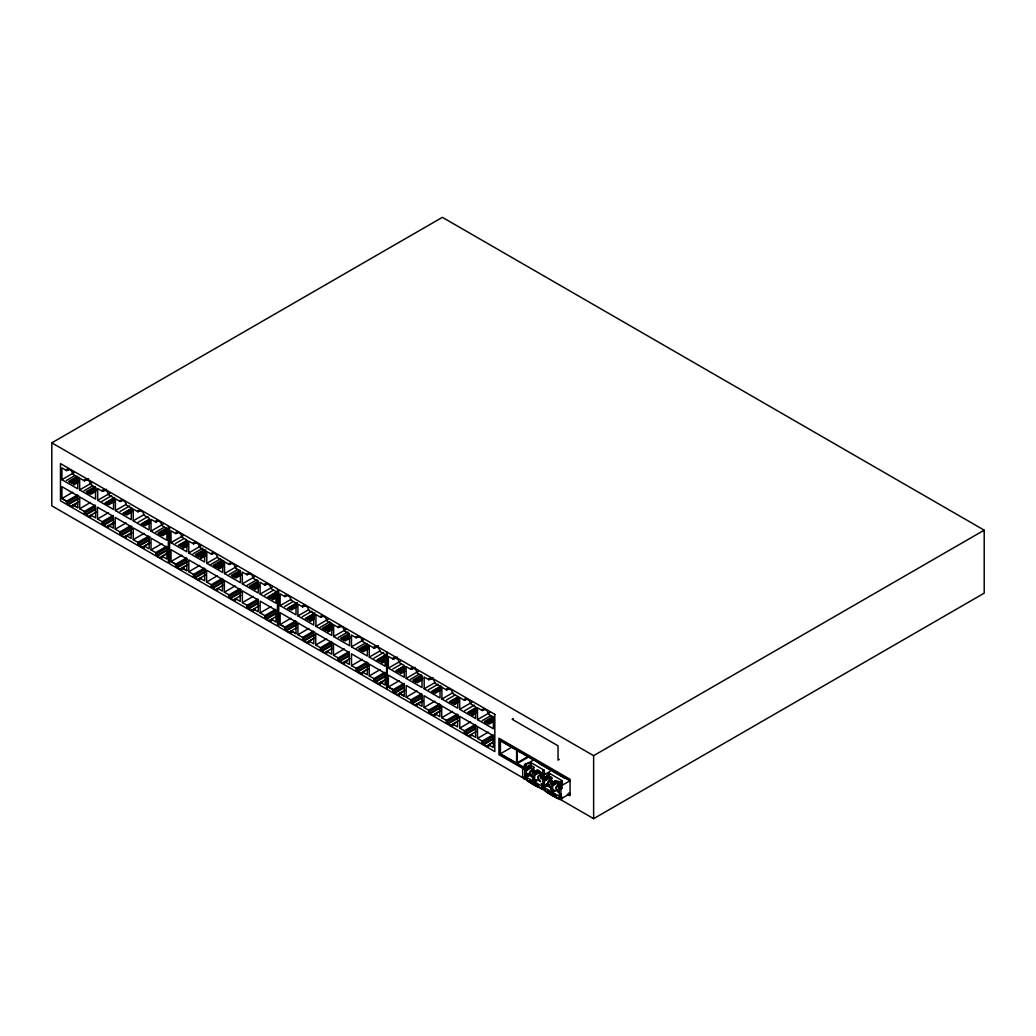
<?xml version="1.0" encoding="UTF-8"?>
<svg xmlns="http://www.w3.org/2000/svg" width="1036" height="1036" viewBox="0 0 1036 1036"><rect width="100%" height="100%" fill="white"/><g stroke="black" fill="none" stroke-linecap="round" stroke-linejoin="round"><path stroke-width="1.5" d="M540.442 788.007L538.513 787.321L538.319 785.78A57.381 33.126 0 0 1 529.37 780.613L529.37 782.038A57.381 33.126 0 0 0 538.319 787.218L538.435 785.845L529.254 780.548L529.254 781.973M549.676 774.371C549.611 771.25 547.034 776.948 549.559 774.617M543.693 773.711A3.445 1.981 0 0 1 543.356 773.905C545.324 777.207 542.773 771.47 542.89 774.397M530.691 763.325C529.927 765.928 532.154 763.428 530.937 763.377M543.46 773.983L543.343 774.669M530.626 782.284L51.8 505.827L51.8 442.838L442.372 217.34L984.2 530.173L984.2 593.162L593.628 818.66L560.036 799.261M66.654 470.629L66.654 469.334L68.065 470.137L68.065 468.842L71.432 470.784L73.077 474.333L77.765 477.039L77.765 488.824L61.901 479.655L61.901 467.871L66.654 470.629L69.373 469.062M61.901 479.655L74.1 472.61M66.369 480.51L74.67 475.718M68.635 481.39L77.311 476.379M69.386 482.258L77.7 477.466M70.15 482.258L78.814 477.259M70.15 482.698L78.451 477.907M71.652 483.139L77.855 479.551M71.652 483.566L78.581 479.577M73.167 484.006L78.127 481.144M73.932 484.874L78.076 482.478M84.421 480.885L84.421 479.59L85.82 480.393L85.82 479.098L89.2 481.041L90.844 484.589L95.532 487.296L95.532 499.08L79.655 489.911L79.655 478.127L84.421 480.885L87.141 479.318M85.82 480.393L88.539 478.826M78.438 501.787L71.601 505.84L72.999 506.656L72.999 504.856L77.765 507.666L77.765 495.83L61.901 486.661L61.901 498.51L72.753 492.242M79.655 489.911L91.867 482.867M84.02 490.779L92.321 485.988M77.441 494.949L66.576 501.217L61.901 498.51M61.901 498.445L66.576 501.152L66.576 502.939L78.788 495.894M86.286 491.66L94.962 486.648M87.037 492.527L95.351 487.736M87.801 492.527L95.234 488.241M77.726 498.42L68.234 503.897L66.576 502.874M87.801 492.968L96.102 488.176M68.234 503.833L68.234 504.765L77.726 499.274M89.316 493.408L95.506 489.821M89.316 493.835L96.231 489.847M90.818 494.276L95.778 491.414M74.32 505.141L77.027 503.574M102.447 491.284L102.447 489.989L103.846 490.805L103.846 489.497L107.226 491.452L108.871 495.001L113.559 497.707L113.559 509.479L97.682 500.323L97.682 488.539L102.447 491.284L105.154 489.717M103.846 490.805L106.566 489.238M96.231 512.004L89.394 516.058L90.805 516.86L90.805 515.125L95.558 517.883L95.558 506.099L79.694 496.93L79.694 508.715L90.546 502.447M97.682 500.323L109.894 493.265M79.694 508.715L84.369 511.421L95.234 505.154M101.916 501.333L111.616 495.739M84.369 511.421L84.369 513.157L95.234 506.889M104.947 503.082L114.633 497.487M84.369 513.157L86.027 514.102L95.519 508.624M105.698 503.082L114.374 498.07M86.027 514.102L86.027 514.97L95.519 509.492M105.698 503.522L114.012 498.717M107.213 503.949L114.646 499.663M107.213 504.39L114.141 500.388M108.728 504.83L114.918 501.256M120.176 501.528L120.176 500.233L121.575 501.035L121.575 499.74L124.955 501.683L126.599 505.231L131.287 507.938L131.287 519.722L115.41 510.554L115.41 498.769L120.176 501.528L122.895 499.961M114.038 522.286L107.213 526.34L108.612 527.143L108.612 525.42L113.377 528.166L113.377 516.381L97.501 507.226L97.501 518.997L108.353 512.742M115.41 510.554L126.262 504.286M97.501 518.997L102.188 521.704L113.041 515.436M119.969 511.538L129.668 505.944M102.188 521.704L102.188 523.439L113.041 517.171M102.188 523.439L103.846 524.397L113.338 518.906M122.999 513.286L131.3 508.495M123.75 513.286L132.427 508.287M103.846 524.397L103.846 525.252L113.338 519.774M123.75 513.726L130.678 509.725M125.265 514.167L132.699 509.867M125.265 514.594L132.194 510.606M126.781 515.034L131.727 512.173M111.279 524.851L113.999 523.284M137.995 511.81L137.995 510.515L139.394 511.318L139.394 510.023L142.761 511.965L144.418 515.514L149.106 518.22L149.106 530.005L133.23 520.836L133.23 509.065L137.995 511.81L140.702 510.243M121.575 534.628L119.917 533.631L119.917 531.908L115.229 529.202L126.081 522.934M133.23 520.836L144.082 514.581M119.917 531.908L130.769 525.64M138.177 522.261L147.863 516.666M119.917 533.631L132.129 526.586M132.427 528.321L121.575 534.589L121.575 535.495L124.942 537.438L124.942 536.531L131.766 532.478M141.194 524.009L149.508 519.217M121.575 535.457L132.427 529.189M141.945 524.009L149.378 519.722M141.945 524.449L150.259 519.645M143.46 524.876L149.65 521.302M143.46 525.317L150.388 521.315M129.008 535.055L131.727 533.488M144.975 525.757L149.935 522.895M155.788 522.079L155.788 520.784L157.187 521.6L157.187 520.292L160.554 522.248L162.212 525.796L166.9 528.502L166.9 540.274L151.023 531.118L151.023 519.334L155.788 522.079L158.495 520.512M149.093 539.549L139.588 545.04L139.588 545.894L142.968 547.85L142.968 546.982L144.367 547.785L144.367 546.063L149.132 548.808L149.132 537.024L133.256 527.868L133.256 539.639L144.108 533.385M151.023 531.118L163.235 524.061M133.256 539.639L137.943 542.346L148.796 536.078M155.646 532.206L163.96 527.415M137.943 542.346L137.943 544.081L150.155 537.036M157.912 533.087L166.589 528.075M158.676 533.954L166.977 529.163M159.427 533.954L166.861 529.668M139.588 545.894L149.093 540.416M159.427 534.395L167.741 529.59M160.943 534.822L167.133 531.248M160.943 535.262L167.858 531.274M144.367 546.063L149.793 542.929M142.968 546.982L149.754 543.058M162.458 535.703L167.405 532.841M175.77 533.618L175.77 532.323L177.169 533.139L177.169 531.831L180.536 533.773L182.194 537.334L186.881 540.028L186.881 551.812L171.005 542.657L171.005 530.872L175.77 533.618L178.477 532.051M166.861 549.805L157.355 555.296L157.355 556.151L160.735 558.106L160.735 557.238L162.134 558.041L162.134 556.319L166.9 559.064L166.9 547.28L151.023 538.124L151.023 549.896L161.875 543.641M171.005 542.657L183.217 535.599M151.023 549.896L155.711 552.602L166.563 546.335M155.711 552.602L155.711 554.338L167.923 547.293M175.472 543.511L183.786 538.707M157.355 556.151L166.861 550.673M178.503 545.26L186.804 540.455M179.254 545.26L186.687 540.96M179.254 545.687L187.568 540.896M162.134 556.319L167.56 553.185M160.735 557.238L167.508 553.315M180.769 546.127L186.959 542.553M180.769 546.568L186.312 543.369M182.284 546.995L187.231 544.133M187.192 545.48L183.035 547.876L182.284 547.435M183.786 547.876L187.503 545.726M193.538 543.874L193.538 542.579L194.936 543.395L194.936 542.087L198.303 544.029L199.961 547.591L204.649 550.284L204.649 562.069L188.772 552.913L188.772 541.129L193.538 543.874L196.244 542.307M186.881 558.883L171.005 549.65L171.005 561.499L181.857 555.231M188.772 552.913L200.984 545.855M193.123 553.781L202.823 548.186M186.545 557.938L175.693 564.206L171.005 561.499M171.005 561.434L175.693 564.141L175.693 565.941L186.545 559.673M195.403 554.649L204.066 549.65M196.154 555.529L205.84 549.935M187.503 564.918L180.717 568.842L180.717 569.696L177.337 567.689L177.337 566.821L186.843 561.408M196.905 555.529L205.581 550.517M196.905 555.956L205.219 551.165M177.337 567.754L186.843 562.276M198.42 556.397L205.853 552.11M198.42 556.837L205.348 552.835M199.935 557.264L206.125 553.69M187.542 564.788L182.116 567.909L182.116 569.645L180.717 568.777M200.686 558.145L206.229 554.946M201.45 558.145L205.167 555.995M211.551 554.286L211.551 552.991L212.963 553.794L212.963 552.499L216.33 554.441L217.974 557.99L222.662 560.696L222.662 572.481L206.799 563.312L206.799 551.528L211.551 554.286L214.271 552.719M205.335 574.993L198.511 579.046L199.909 579.862L199.909 578.127L204.675 580.872L204.675 569.088L188.798 559.932L188.798 571.717L199.65 565.449M206.799 563.312L217.651 557.044M188.798 571.717L193.486 574.423L204.338 568.155M211.033 564.335L220.72 558.741M193.486 574.423L193.486 576.145L205.698 569.101M213.299 565.203L221.976 560.191M193.486 576.145L195.131 577.104L205.996 570.836M214.051 566.07L223.75 560.476M214.815 566.07L223.478 561.072M214.815 566.511L221.73 562.509M195.131 577.104L195.131 577.971L205.996 571.704M216.33 566.951L223.763 562.652M216.33 567.378L223.245 563.39M217.832 567.819L222.792 564.957M218.596 568.699L222.74 566.291M219.347 568.699L223.064 566.55M229.293 564.516L229.293 563.221L230.691 564.037L230.691 562.729L234.058 564.672L235.716 568.233L240.404 570.927L240.404 582.711L224.527 573.555L224.527 561.771L229.293 564.516L231.999 562.949M223.154 585.275L216.317 589.329L217.728 590.144L217.728 588.409L222.481 591.155L222.481 579.383L206.617 570.214L206.617 581.999L217.469 575.731M224.527 573.555L236.739 566.498M206.617 581.999L211.305 584.705L222.157 578.438M229.085 574.54L237.386 569.735M211.305 584.705L211.305 586.428L223.504 579.383M231.352 575.407L240.028 570.409M211.305 586.428L212.95 587.386L223.802 581.118M232.103 576.288L240.417 571.483M232.867 576.288L240.3 571.989M212.95 587.386L212.95 588.254L223.802 581.986M232.867 576.715L239.782 572.727M234.382 577.156L240.572 573.581M234.382 577.596L241.297 573.594M235.884 578.023L240.844 575.161M247.099 574.799L247.099 573.504L248.498 574.32L248.498 573.012L251.877 574.967L253.522 578.515L258.21 581.222L258.21 593.006L242.333 583.838L242.333 572.053L247.099 574.799L249.818 573.232M235.198 585.923L224.346 592.191L229.034 594.936L229.034 596.671L230.678 598.484L234.058 600.44L234.058 599.533L240.883 595.48M242.333 583.838L254.545 576.793M229.034 594.897L239.886 588.629M247.28 585.262L256.967 579.668M229.034 596.632L241.246 589.575M249.546 586.13L258.223 581.118M230.678 597.578L241.53 591.31M230.678 598.445L241.53 592.178M250.311 586.998L258.611 582.206M251.062 586.998L258.495 582.711M251.062 587.438L257.977 583.449M252.577 587.878L258.767 584.304M252.577 588.318L258.106 585.12M254.079 588.746L259.039 585.884M254.843 589.626L258.987 587.218M264.892 585.081L264.892 583.786L266.304 584.589L266.304 583.294L269.671 585.236L271.315 588.785L276.003 591.491L276.003 603.276L260.127 594.107L260.127 582.323L264.892 585.081L267.612 583.514M258.909 605.918L252.072 609.971L253.483 610.787L253.483 609.051L258.236 611.797L258.236 600.025L242.372 590.857L242.372 602.641L253.224 596.373M260.127 594.107L272.339 587.062M242.372 602.641L247.06 605.348L257.912 599.08M264.763 595.208L273.064 590.403M247.06 605.348L247.06 607.07L257.912 600.815M267.78 596.943L276.094 592.152M247.06 607.07L248.705 608.028L258.197 602.551M268.544 596.943L275.977 592.657M248.705 608.028L248.705 608.896L258.197 603.405M268.544 597.384L275.459 593.395M270.046 597.824L276.249 594.25M270.046 598.264L275.589 595.065M271.561 598.691L276.521 595.83M248.705 608.896L252.072 610.839L254.791 609.272M272.313 599.572L276.47 597.163M273.077 599.572L275.55 598.135M284.9 596.632L284.9 595.337L286.299 596.14L286.299 594.845L289.679 596.788L291.323 600.336L296.011 603.043L296.011 614.827L280.134 605.659L280.134 593.874L284.9 596.632L287.619 595.065M276.664 616.174L269.839 620.227L271.238 621.043L271.238 619.308L276.003 622.053L276.003 610.282L260.127 601.113L260.127 612.898L270.992 606.63M280.134 605.659L290.986 599.391M260.127 612.898L264.815 615.604L275.667 609.336M264.815 615.604L264.815 617.326L275.667 611.072M284.615 606.513L292.916 601.722M264.815 617.326L266.472 618.285L275.964 612.807M266.472 618.285L266.472 619.152L275.964 613.662M287.632 608.261L297.319 602.667M288.384 608.261L297.06 603.25M288.384 608.702L296.697 603.897M289.899 609.129L297.332 604.843M266.472 619.152L269.839 621.095L272.559 619.528M289.899 609.569L296.827 605.568M291.414 610.01L296.374 607.148M302.667 606.889L302.667 605.594L304.066 606.397L304.066 605.102L307.433 607.044L309.091 610.592L313.779 613.299L313.779 625.084L297.902 615.915L297.902 604.13L302.667 606.889L305.374 605.322M290.986 618.246L280.134 624.514L280.134 612.664L296.011 621.885M297.902 615.915L308.754 609.647M302.266 616.783L311.953 611.188M295.674 620.952L284.822 627.207L280.134 624.514L284.822 627.156L284.822 628.943L286.48 630.769L297.332 624.501M284.822 628.943L297.034 621.898M305.283 618.531L314.97 612.936M306.034 618.531L314.711 613.519M286.48 629.901L297.332 623.633M306.034 618.971L314.348 614.167M307.55 619.399L314.983 615.112M307.55 619.839L314.478 615.837M309.065 620.279L314.025 617.417M286.48 630.704L289.847 632.711L289.847 631.779L296.672 627.79M309.816 621.147L313.973 618.751M310.58 621.147L314.296 618.997M320.694 617.288L320.694 615.993L322.092 616.808L322.092 615.501L325.459 617.443L327.117 620.991L331.805 623.698L331.805 635.482L315.928 626.327L315.928 614.542L320.694 617.288L323.4 615.721M313.766 634.628L304.273 640.106L304.273 640.973L307.64 642.916L307.64 642.048L309.039 642.864L309.039 641.129L313.804 643.887L313.804 632.102L297.928 622.934L297.928 634.718L308.78 628.451M315.928 626.327L328.14 619.269M297.928 634.718L302.616 637.425L313.468 631.157M320.163 627.337L329.849 621.742M302.616 637.425L302.616 639.16L314.827 632.102M322.429 628.204L331.106 623.206M323.193 629.085L331.494 624.281M323.944 629.085L332.621 624.073M304.273 640.973L313.766 635.495M323.944 629.512L332.245 624.721M325.459 629.953L331.649 626.379M325.459 630.393L332.375 626.391M309.039 641.129L314.465 637.995M326.962 630.833L331.921 627.971M307.64 642.048L314.426 638.137M327.726 631.701L330.497 630.095M328.477 631.701L332.193 629.551M338.422 627.531L338.422 626.236L339.821 627.039L339.821 625.744L343.188 627.686L344.846 631.235L349.533 633.941L349.533 645.726L333.657 636.557L333.657 624.773L338.422 627.531L341.129 625.964M332.284 648.29L325.459 652.343L326.858 653.146L326.858 651.411L331.624 654.169L331.624 642.385L315.747 633.216L315.747 645.001L326.599 638.733M333.657 636.557L345.869 629.512M315.747 645.001L320.435 647.707L331.287 641.439M338.215 637.541L347.915 631.947M320.435 647.707L320.435 649.442L332.647 642.385M340.481 638.422L349.158 633.41M320.435 649.442L322.079 650.388L331.585 644.91M341.245 639.29L348.161 635.288M341.997 639.29L349.43 635.003M322.079 650.388L322.079 651.255L331.585 645.778M341.997 639.73L348.925 635.728M343.512 640.157L349.702 636.583M343.512 640.598L349.041 637.399M345.014 641.038L349.974 638.176M356.229 637.813L356.229 636.518L357.64 637.321L357.64 636.026L361.007 637.969L362.652 641.517L367.34 644.224L367.34 656.008L351.476 646.84L351.476 635.055L356.229 637.813L358.948 636.246M338.163 657.951L333.475 655.205L344.328 648.937M351.476 646.84L363.675 639.795M349.015 651.644L338.163 657.899L338.163 659.673L343.188 663.441L343.188 662.535L350.013 658.482M356.41 648.264L364.724 643.473M338.163 659.634L349.015 653.366M358.676 649.132L367.353 644.133M339.808 660.592L349.313 655.102M359.44 650.012L367.741 645.208M339.808 661.46L349.313 655.969M360.191 650.012L368.868 645.001M360.191 650.453L367.12 646.451M361.706 650.88L367.897 647.306M361.706 651.32L368.622 647.319M363.222 651.761L368.168 648.899M344.535 662.613L347.254 661.046M374.022 648.083L374.022 646.788L375.433 647.604L375.433 646.296L378.8 648.238L380.445 651.786L385.133 654.493L385.133 666.277L369.269 657.122L369.269 645.337L374.022 648.083L378.101 645.739M375.433 647.604L378.14 646.037M368.686 664.775L357.834 671.03L357.834 671.898L361.201 673.853L361.201 672.986L362.613 673.788L362.613 672.066L367.379 674.812L367.379 663.027L351.502 653.858L351.502 665.643L362.354 659.375M369.269 657.122L380.121 650.854M351.502 665.643L356.19 668.35L367.042 662.082M373.892 658.21L383.579 652.615M356.19 668.35L356.19 670.085L368.402 663.027M376.91 659.958L385.224 655.153M377.674 659.958L386.337 654.946M377.674 660.398L385.975 655.594M357.834 671.898L368.686 665.63M379.176 660.826L385.379 657.251M379.176 661.266L386.104 657.264M362.613 672.066L368.039 668.932M361.201 672.986L367.987 669.062M380.691 661.706L385.651 658.844M381.455 662.574L385.599 660.178M385.923 660.424L382.206 663.014M393.136 659.116L393.136 657.821L394.535 658.624L394.535 657.329L397.902 659.272L399.559 662.82L404.247 665.526L404.247 677.311L388.37 668.142L388.37 656.358L393.136 659.116L395.843 657.549M394.535 658.624L397.254 657.057M385.806 679.189L378.969 683.242L380.38 684.045L380.38 682.323L385.133 685.068L385.133 673.283L369.269 664.115L369.269 675.899L380.121 669.632M388.37 668.142L400.582 661.097M369.269 675.899L373.957 678.606L384.809 672.338M392.838 668.997L401.152 664.205M373.957 678.606L373.957 680.341L386.156 673.283M373.957 680.341L375.602 681.287L386.454 675.032M375.602 681.287L375.602 682.154L386.454 675.886M395.869 670.745L404.17 665.954M396.62 670.745L404.053 666.459M396.62 671.186L404.934 666.394M398.135 671.626L404.325 668.039M398.135 672.053L405.05 668.065M375.602 682.154L378.969 684.11L383.048 681.753M399.65 672.493L404.597 669.632M400.401 673.361L404.558 670.965M401.152 673.361L404.869 671.224M410.904 669.373L410.904 668.078L412.302 668.88L412.302 667.585L415.669 669.528L417.327 673.076L422.002 675.783L422.002 687.567L406.138 678.399L406.138 666.614L410.904 669.373L413.61 667.806M412.302 668.88L415.009 667.313M399.223 680.73L388.37 686.997L388.37 675.148L404.247 684.382M406.138 678.399L418.35 671.354M410.489 679.279L418.803 674.475M403.91 683.436L393.058 689.704L388.37 686.997L393.058 689.639L393.058 691.426L394.703 693.252L404.208 687.762M393.058 691.426L403.91 685.172M412.755 680.147L421.432 675.135M413.519 681.015L421.82 676.223M394.703 692.385L404.208 686.907M414.27 681.015L421.704 676.728M414.27 681.455L422.584 676.663M415.786 681.895L421.976 678.321M415.786 682.323L422.701 678.334M417.301 682.763L422.248 679.901M404.908 690.274L399.482 693.408L404.247 696.153L404.247 684.317M394.703 693.188L398.083 695.195L398.083 694.262L404.856 690.416M428.917 679.771L428.917 678.476L430.328 679.292L430.328 677.984L433.695 679.94L435.34 683.488L440.028 686.195L440.028 697.966L424.164 688.81L424.164 677.026L428.917 679.771L431.636 678.204M430.328 679.292L433.035 677.725M422.701 700.491L415.876 704.545L417.275 705.348L417.275 703.625L422.04 706.371L422.04 694.586L406.164 685.418L406.164 697.202L417.016 690.934M424.164 688.81L435.016 682.543M406.164 697.202L410.852 699.909L421.704 693.641M428.399 689.821L438.086 684.226M410.852 699.909L410.852 701.644L421.704 695.376M410.852 701.644L412.496 702.589L422.002 697.111M431.416 691.569L441.116 685.974M432.18 691.569L440.844 686.557M412.496 702.589L412.496 703.457L422.002 697.979M432.18 692.009L439.096 688.008M433.683 692.437L441.116 688.15M433.683 692.877L440.611 688.875M435.198 693.317L441.388 689.743M419.943 703.055L422.649 701.489M446.645 690.015L446.645 688.72L448.057 689.523L448.057 688.228L451.424 690.17L453.082 693.719L457.757 696.425L457.757 708.21L441.893 699.041L441.893 687.257L446.645 690.015L449.365 688.448M441.168 706.617L430.316 712.885L430.316 713.739L433.683 715.695L433.683 714.827L435.094 715.63L435.094 713.908L439.847 716.653L439.847 704.868L423.983 695.713L423.983 707.484L434.835 701.23M441.893 699.041L452.745 692.773M423.983 707.484L428.658 710.191L439.523 703.936M446.451 700.025L454.752 695.234M428.658 710.191L428.658 711.926L440.87 704.881M449.469 701.773L457.782 696.982M450.233 701.773L458.896 696.775M430.316 713.739L441.168 707.484M450.233 702.214L457.148 698.212M451.735 702.654L457.938 699.067M451.735 703.081L458.663 699.093M435.094 713.908L440.52 710.774M433.683 714.827L439.109 711.693M453.25 703.522L458.21 700.66M454.014 704.389L456.772 702.797M454.765 704.389L458.482 702.253M464.465 700.297L464.465 699.002L465.863 699.818L465.863 698.51L469.243 700.453L470.888 704.001L475.576 706.707L475.576 718.492L459.699 709.336L459.699 697.552L464.465 700.297L467.184 698.73M446.399 720.434L441.712 717.689L452.564 711.421M459.699 709.336L471.911 702.278M457.252 714.128L446.399 720.396L446.399 722.17L451.411 725.925L451.411 725.019L458.197 721.108M464.646 710.748L474.333 705.153M446.399 722.118L458.611 715.073M448.044 723.076L458.896 716.808M448.044 723.944L458.896 717.676M467.663 712.496L475.977 707.705M468.427 712.496L475.861 708.21M468.427 712.936L476.728 708.132M469.943 713.364L476.133 709.789M469.943 713.804L475.472 710.605M451.411 725.019L452.823 725.873L452.823 724.099L458.249 720.965M471.445 714.244L476.405 711.382M472.209 715.112L476.353 712.716M472.96 715.112L475.433 713.687M482.258 710.567L482.258 709.272L483.657 710.087L483.657 708.779L487.037 710.735L488.681 714.283L493.369 716.99L493.369 728.761L477.492 719.606L477.492 707.821L482.258 710.567L484.977 709M476.275 731.416L469.438 735.469L470.836 736.272L470.836 734.55L475.602 737.295L475.602 725.511L459.738 716.355L459.738 728.127L470.59 721.872M477.492 719.606L489.704 712.548M459.738 728.127L464.413 730.833L475.278 724.578M482.128 720.693L490.429 715.902M464.413 730.833L464.413 732.569L476.625 725.524M484.395 721.574L493.058 716.562M485.146 722.442L493.46 717.65M464.413 732.569L466.07 733.527L475.563 728.036M485.897 722.442L493.33 718.155M466.07 733.527L466.07 734.394L475.563 728.904M485.897 722.882L494.211 718.077M487.412 723.322L493.615 719.735M487.412 723.75L494.34 719.761M488.927 724.19L493.887 721.328M493.33 738.292L483.838 743.783L483.838 744.638L487.205 746.593L487.205 745.726L488.603 746.529L488.603 744.806L493.369 747.552L493.369 735.767L477.492 726.612L477.492 738.383L488.344 732.128M513.403 718.583L512.16 719.308L558.041 745.79L558.041 760.113L559.285 759.388M477.492 738.383L482.18 741.09L493.032 734.835M482.18 741.09L482.18 742.825L493.032 736.557M483.838 744.638L493.33 739.16M488.603 744.806L494.03 741.672M487.205 745.726L493.991 741.815M527.674 756.746L516.614 763.131L516.614 750.155L500.414 740.805L500.414 753.781L512.859 746.593M534.136 760.269L517.288 750.556L517.288 763.532L528.347 757.135M533.825 767.87C526.754 771.613 540.416 767.378 529.707 765.487L526.418 767.313L524.773 766.355L524.773 765.073L533.941 759.777M524.773 766.355L525.887 765.721L525.887 767.43L527.531 768.388L529.772 767.093M524.773 774.229L526.133 774.993A2.499 1.437 -60 0 1 527.959 775.822L529.02 775.692L529.02 773.685L526.418 775.187L524.773 774.229L524.773 768.077L525.887 767.43M529.707 765.487L527.596 767.132L526.418 766.459L526.418 767.313M526.418 775.187L526.418 769.606L530.134 767.456M524.773 768.077L527.246 769.502L531.429 767.093M526.418 769.606L527.246 770.085L531.429 767.663M526.003 774.954L529.02 773.685M531.727 769.515L533.022 771.121L534.136 770.473M538.319 787.218L527.246 780.82L527.246 779.383L524.773 777.958L524.773 776.236L527.959 775.822M533.022 771.121L534.667 772.079L535.78 771.432L535.78 773.154L534.136 772.196M531.727 769.088L535.962 771.535L538.072 770.318L542.204 773.128M529.02 775.692L531.416 774.306M535.78 771.859L536.777 771.289L540.74 773.581M534.667 772.079L534.667 771.211L535.962 771.962L538.072 770.318M535.78 773.154L539.134 771.211M535.91 773.646L538.383 772.221M538.746 779.603L536.622 780.82A2.499 1.437 -60 0 0 534.796 779.991L533.022 778.994L533.022 773.413L532.193 772.364L535.495 774.268L539.678 771.859M534.667 779.953L534.667 774.371L535.495 774.837L539.678 772.429M540.611 777.984A3.302 1.904 -60 0 1 541.297 775.873L540.093 773.918L542.204 772.701M533.022 778.994L535.625 780.25L533.786 781.299L533.786 779.422M542.916 776.845L542.747 775.537L552.097 770.253M533.786 781.299L536.622 780.82M544.029 776.197L542.747 776.819L544.405 777.777L547.681 775.951C558.391 777.842 544.742 782.076 551.812 778.334M544.405 777.777L544.405 776.922L545.583 777.596L547.681 775.951M542.385 776.961L545.519 778.852L547.746 777.557M541.686 784.006L544.107 785.34A2.499 1.437 -60 0 1 545.946 786.285L547.008 786.156L547.008 784.148L544.405 785.651L544.405 780.069L548.122 777.919M544.405 780.069L545.221 780.548L549.404 777.557M545.221 780.548L549.404 778.127M542.747 784.692L542.747 786.7M51.8 442.838L593.628 755.658L984.2 530.173M544.107 785.456L547.008 784.148M551.657 787.891C547.332 788.383 545.868 778.036 551.01 781.481L552.11 780.937M543.33 784.135A2.499 1.437 -60 0 0 542.45 784.42L542.45 786.311L543.46 786.971L545.946 786.285M549.702 779.978L552.654 782.543L553.768 781.895L553.768 783.617L552.11 782.659M547.008 786.156L549.404 784.77M560.178 783.164C553.107 786.907 566.77 782.672 556.06 780.781L553.949 781.999L549.702 779.551M553.768 782.322L556.06 780.781M553.768 783.617L557.109 781.675M553.884 784.11L556.371 782.685M556.733 790.067L554.61 791.284A2.499 1.437 -60 0 0 552.771 790.455L551.126 789.393L550.997 783.876L550.181 782.827L553.47 784.731L557.666 782.322M552.771 790.338L552.654 784.835L553.47 785.301L557.666 782.892M560.372 786.13L561.357 785.56M558.067 784.381L560.903 786.013L570.072 780.717L551.929 770.24M559.66 794.457L561.02 795.104L559.246 794.223L559.246 788.642L558.43 787.593L561.214 785.974M552.641 789.6A2.499 1.437 -60 0 0 551.774 789.885L552.123 791.97L554.61 791.284M559.233 792.488C554.092 791.115 555.827 781.74 560.903 787.295L562.017 786.661L562.017 788.37L560.903 789.018L558.43 787.593M547.228 792.436L547.228 790.999L556.423 796.308C555.581 797.837 559.31 800.219 558.43 797.474L560.903 798.898L570.072 793.602L568.894 792.916M551.89 787.101C546.594 788.189 547.772 776.987 551.89 783.255M544.12 770.227C541.258 770.331 544.224 773.646 544.12 770.227L531.585 762.949M561.991 780.587L560.955 782.387L561.991 780.587L549.559 773.413M532.905 776.767C529.007 776.197 529.603 767.818 533.436 772.092M533.022 777.388C527.402 776.158 530.121 765.785 534.239 772.584M561.033 798.393L561.551 799.52L560.826 799.222M349.352 652.615L333.475 643.421L333.475 655.244M457.575 715.112L441.712 705.904L441.712 717.728M568.906 779.966L500.077 740.222L500.077 753.975L526.379 769.165M534.796 760.631L551.774 770.434M539.07 763.454L550.919 770.292M553.107 771.639L564.944 778.476M528.528 765.241L529.707 765.915M538.072 770.745L536.777 770.007L536.777 771.289M547.681 776.378L546.503 775.705L546.503 776.987L551.787 780.03M554.752 780.458L556.06 781.209M528.528 766.523L533.812 769.58M554.752 781.753L560.036 784.796M524.773 765.073L527.596 766.705L527.531 768.388M540.093 773.918L541.97 775.006M542.747 775.537L545.583 777.596M72.999 504.856L77.765 507.614M186.881 570.603L182.116 567.857L186.881 570.668L186.881 558.818M296.011 633.605L291.245 630.859L291.245 632.659L289.847 631.779M404.247 696.101L399.482 693.343L399.482 695.143L398.083 694.262M452.823 724.099L457.575 726.896L457.575 715.073M553.949 782.426L552.654 781.675L552.654 782.543M558.067 784.809L559.246 786.35L560.372 785.702L560.372 787.425L562.017 788.37M291.245 630.924L296.011 633.669L296.011 621.833M124.942 536.531L126.34 537.386L126.34 535.612L131.106 538.409L131.106 526.586L115.229 517.417L115.229 529.241M137.943 544.081L139.588 545.04M155.711 554.338L157.355 555.296M175.693 565.876L177.337 566.886M234.058 599.533L235.457 600.375L235.457 598.601L240.222 601.398L240.222 589.575L224.346 580.406L224.346 592.229M302.616 639.16L304.273 640.106M343.188 662.535L344.587 663.39L344.587 661.615L349.352 664.4L349.352 652.576M356.19 670.085L357.834 671.03M428.658 711.926L430.316 712.885M482.18 742.825L483.838 743.783M500.414 753.781L516.614 763.131M517.288 763.532L526.353 768.764M545.221 779.966L540.442 777.699M68.234 504.7L71.601 506.708L71.601 505.775M86.027 514.97L89.394 516.925L89.394 516.058M103.846 525.252L107.213 527.207L107.213 526.34M195.131 577.971L198.511 579.914L198.511 579.046M212.95 588.254L216.317 590.196L216.317 589.329M322.079 651.255L325.459 653.211L325.459 652.343M412.496 703.457L415.876 705.412L415.876 704.545M466.07 734.394L469.438 736.337L469.438 735.469M525.42 769.968L498.912 754.661L498.912 738.189L570.072 779.279L570.072 795.752L567.288 794.133M541.271 783.76L544.405 785.651M552.771 790.455L551.126 789.393A2.499 1.437 -60 0 1 552.667 789.523M524.773 776.236L560.903 797.176L560.437 794.884A2.499 1.437 -60 0 1 561.098 794.612M542.747 788.422L545.221 789.846L545.221 791.284L556.306 797.681L556.306 796.244A57.381 33.126 0 0 1 547.345 791.077L547.345 792.501A57.381 33.126 0 0 0 556.306 797.681M534.835 784.705L550.233 793.602M553.03 795.208L557.226 797.642M541.245 775.886C536.959 772.726 537.308 780.743 540.572 781.74M543.861 788.474L544.263 789.549L543.46 789.082M551.01 781.481L551.657 782.193M561.421 784.291C559.621 782.944 561.823 786.583 561.421 784.291A3.445 1.981 0 0 0 562.367 783.462L562.418 782.413A3.004 1.735 0 0 0 561.473 781.545M551.346 782.789L551.696 783.553M562.561 797.176L562.418 797.966A3.445 1.981 0 0 1 561.395 798.873M593.628 755.658L593.628 818.66M560.903 786.013L560.903 787.295M560.903 789.018L560.903 798.898M559.79 794.392L559.79 794.508A2.499 1.437 -60 0 1 561.033 794.301M558.844 782.763L558.844 785.806M552.123 791.97L552.123 790.079A2.499 1.437 -60 0 1 552.797 789.82M550.595 778.01L550.595 781.04M546.594 783.902L546.594 785.91M545.519 777.13L545.519 778.852M543.861 776.184L544.029 777.919L542.747 778.541L542.916 788.435M543.46 786.971L543.46 785.081A2.499 1.437 -60 0 1 545.299 785.91M541.802 783.928L541.802 784.045A2.499 1.437 -60 0 1 543.343 784.071M534.149 779.629L534.149 781.507M533.139 778.93L533.139 779.046A2.499 1.437 -60 0 1 534.019 778.761M528.606 773.452L528.606 775.446M525.485 776.508L525.485 774.617A2.499 1.437 -60 0 1 525.925 774.41M524.889 774.164L524.889 776.171M522.662 769.424L522.662 777.168M516.951 749.96L516.951 763.726M378.969 683.242L378.969 684.11M269.839 620.227L269.839 621.095M252.072 609.971L252.072 610.839M553.535 789.976A2.499 1.437 -60 0 1 553.962 790.908M558.676 786.376A3.03 1.748 60 0 0 557.549 786.013L556.423 786.946A3.484 2.02 60 0 0 556.552 789.095L557.86 791.206A3.03 1.748 60 0 0 559.013 791.957M558.598 788.836A3.302 1.904 -60 0 1 561.098 784.498M548.989 774.28A3.004 1.735 0 0 0 547.487 773.737L545.661 773.762A3.445 1.981 0 0 0 544.107 774.358M541.31 778.865A3.302 1.904 -60 0 1 543.809 774.527M560.761 799.235A3.302 1.904 -60 0 1 558.598 797.59M543.809 789.056A3.302 1.904 -60 0 1 543.486 789.251M543.149 789.393A3.302 1.904 -60 0 1 541.31 787.619M541.271 776.378A3.03 1.748 60 0 0 539.562 775.55L538.448 776.482A3.484 2.02 60 0 0 538.578 778.632L539.873 780.743A3.03 1.748 60 0 0 540.455 781.209M526.728 774.423A2.499 1.437 -60 0 1 527.311 775.446M535.69 779.642A2.499 1.437 -60 0 1 535.975 780.458M535.444 779.603A2.499 1.437 -60 0 1 535.625 780.25M543.486 771.082A3.004 1.735 0 0 1 544.431 771.949L544.392 772.998A3.445 1.981 0 0 1 543.991 773.491M541.543 775.472A3.302 1.904 -60 0 1 543.123 774.047M531.015 763.817A3.004 1.735 0 0 0 529.5 763.273L527.687 763.299A3.445 1.981 0 0 0 526.133 763.895M523.335 768.401A3.302 1.904 -60 0 1 525.835 764.063M542.786 788.772A3.302 1.904 -60 0 1 540.663 787.878M525.835 778.606A3.302 1.904 -60 0 1 523.335 777.155M542.968 771.185L543.861 770.525L542.968 771.185M548.575 774.436L549.468 773.788L548.575 774.436M560.942 781.649C561.732 783.307 562.172 779.422 560.942 781.649M525.433 763.636L526.21 764.62L525.485 763.519M525.433 778.165L526.21 779.163L525.485 778.062M168.35 525.874L60.477 463.597L60.477 500.815L168.35 563.105L168.35 525.874M277.467 588.862L169.593 526.586L169.593 563.817L277.467 626.094L277.467 588.862M386.596 651.877L278.723 589.601L278.723 626.819L386.596 689.095L386.596 651.877M494.82 714.361L386.959 652.084L386.959 689.303L494.82 751.592L494.82 714.361"/></g></svg>
